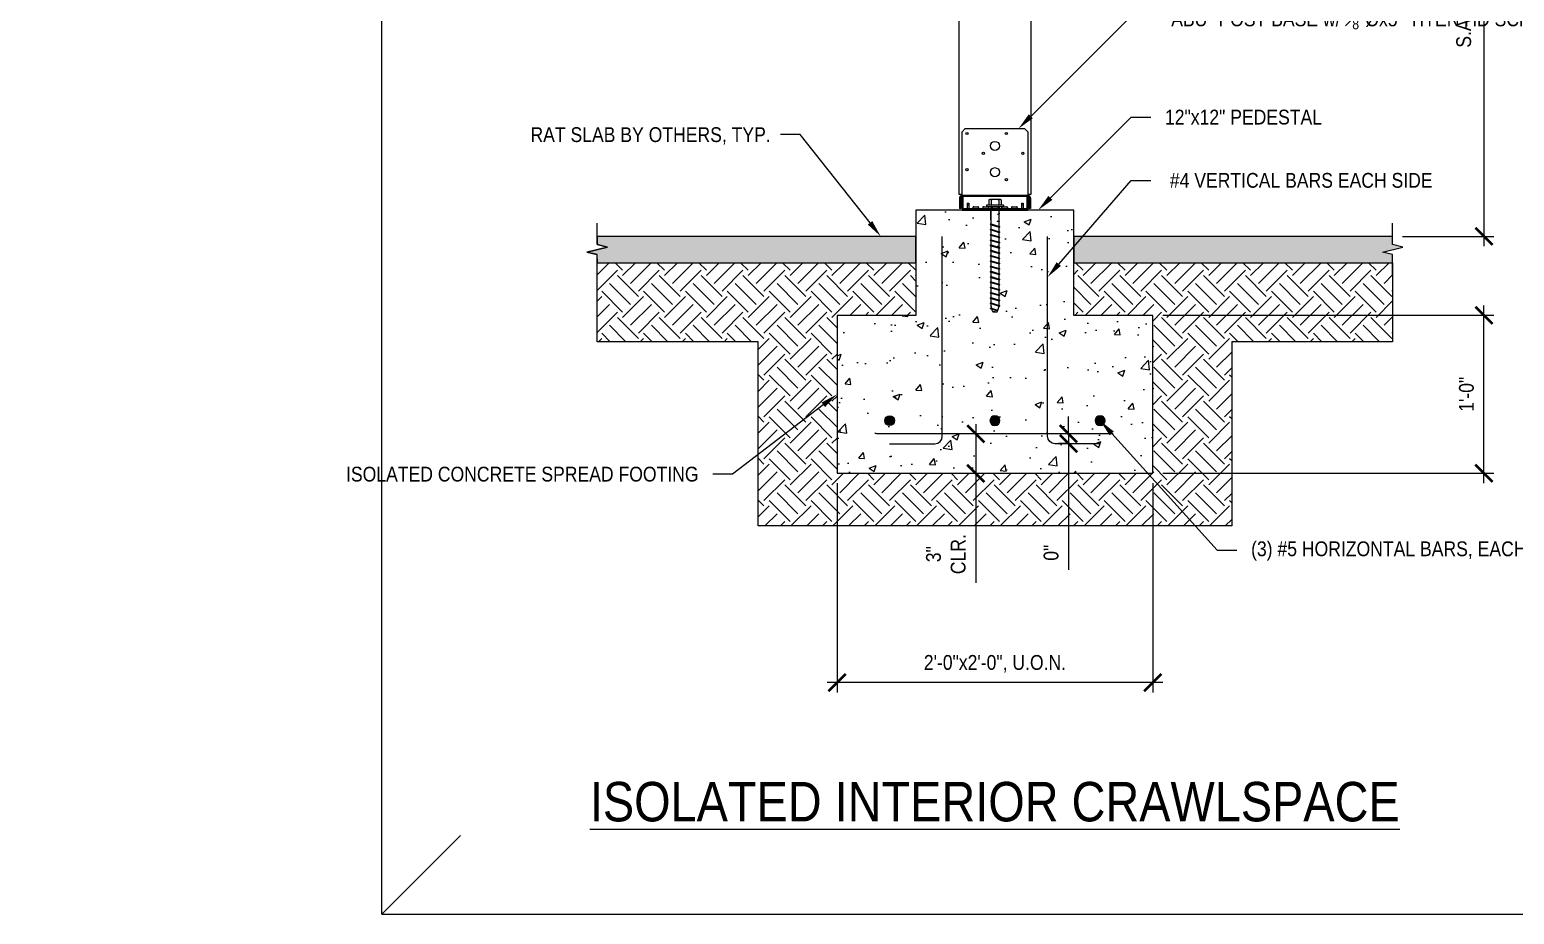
# Model space of a CAD drawing. Header units: inches. Extents: x -2661 to 42767, y -1222 to 9099.
# Drawn here: x -1362.4 to -1249.5, y 1859.5 to 1926.8 of the extents above; entities that cross this region are included whole.
import ezdxf
from ezdxf import colors
from ezdxf.entities.mleader import LeaderData, LeaderLine
from ezdxf.math import Vec2, Vec3

# ---------------------------------------------------------------- set-up
doc = ezdxf.new("R2010")
doc.units = ezdxf.units.IN
doc.header["$LTSCALE"] = 12
doc.header["$MEASUREMENT"] = 0
doc.header["$PDMODE"] = 3
doc.layers.get('0').update_dxf_attribs({"linetype": 'CONTINUOUS'})
doc.layers.get('DefPoints').update_dxf_attribs({"color": 251, "linetype": 'CONTINUOUS'})
for name, color, linetype in [('S-ANNO-DIMS', 2, 'CONTINUOUS'), ('S-ANNO-NOTE', 4, 'CONTINUOUS'), ('S-ARCH', 1, 'CONTINUOUS'), ('S-FNDN-WALL', 4, 'CONTINUOUS'), ('S-REBAR', 7, 'CONTINUOUS'), ('S-SIMPSON', 2, 'CONTINUOUS'), ('S-WOOD', 3, 'CONTINUOUS')]:
    doc.layers.add(name, color=color, linetype=linetype)
doc.layers.add('S-ANNO-GRID-NONPLOT', color=251, linetype='CONTINUOUS', plot=False)
doc.layers.add('S-ANNO-NONPLOT', color=253, linetype='CONTINUOUS', plot=False, transparency=0.5)
doc.layers.add('S-HATCH-SOIL', color=7, linetype='CONTINUOUS', true_color=0x8f8f8f, transparency=0.8)
doc.layers.add('S-POCHE-247', color=7, linetype='CONTINUOUS', true_color=0xf7f7f7, transparency=0.8)
doc.layers.add('S-HATCH2', color=2, linetype='CONTINUOUS', transparency=0.5)
doc.styles.add('Arial', font='arial.ttf', dxfattribs={"width": 0.85})
doc.dimstyles.new('DIM-12_Se', dxfattribs={"dimscale": 12, "dimtxt": 0.09375, "dimasz": 0.109375, "dimexe": 0.0625, "dimexo": 0.0625, "dimgap": 0.0625, "dimtad": 1, "dimdec": 4, "dimzin": 11, "dimdsep": 46, "dimlunit": 4, "dimtxsty": 'Arial', "dimblk": 'ARCHTICK', "dimcen": 0.125, "dimdle": 0.0625, "dimclrd": 256, "dimclre": 256, "dimclrt": 4, "dimadec": 0, "dimazin": 0, "dimtfac": 0.75, "dimtdec": 4, "dimtmove": 0, "dimatfit": 3, "dimfxl": 1, "dimfrac": 1, "dimtolj": 1, "dimtzin": 0, "dimarcsym": 0})

# ---------------------------------------------------------------- blocks, each defined once
blk = doc.blocks.new('Se_24x36_STARTERS_GRID')
for q in [(-372.84, 0), (-366.84, -86), (-279.63, -92)]:
    blk.add_line((-372.84, -92), q)
blk = doc.blocks.new('_DotBlank')
at = {"color": 0, "lineweight": -2}
blk.add_line((-0.5, 0), (-1, 0), dxfattribs=at)
blk.add_circle((0, 0), 0.5, dxfattribs=at)
blk = doc.blocks.new('_ARCHTICK')
at = {"color": 0, "linetype": 'ByBlock', "const_width": 0.15}
blk.add_lwpolyline([(-0.5, -0.5), (0.5, 0.5)], dxfattribs=at)
blk = doc.blocks.new('*D2079')
at = {"layer": 'DefPoints', "color": 0, "transparency": 16777216}
for p in [(-1301, 1893.06), (-1277, 1893.06), (-1301, 1877.15)]:
    blk.add_point(p, dxfattribs=at)
at = {"layer": 'S-ANNO-DIMS', "lineweight": -2, "transparency": 16777216}
for p, q in [((-1301, 1892.31), (-1301, 1876.4)), ((-1277, 1892.31), (-1277, 1876.4)), ((-1276.25, 1877.15), (-1301.75, 1877.15))]:
    blk.add_line(p, q, dxfattribs=at)
at = {"layer": 'S-ANNO-DIMS', "lineweight": -2, "transparency": 16777216, "xscale": 1.3125, "yscale": 1.3125, "zscale": 1.3125, "rotation": 180}
blk.add_blockref('_ARCHTICK', (-1301, 1877.15), dxfattribs=at)
at = {"layer": 'S-ANNO-DIMS', "lineweight": -2, "transparency": 16777216, "xscale": 1.3125, "yscale": 1.3125, "zscale": 1.3125}
blk.add_blockref('_ARCHTICK', (-1277, 1877.15), dxfattribs=at)
at = {"layer": 'S-ANNO-DIMS', "color": 4, "transparency": 16777216, "insert": (-1289, 1878.58), "char_height": 1.125, "attachment_point": 5, "style": 'Arial'}
blk.add_mtext('\\A1;2\'-0"x2\'-0", U.O.N.', dxfattribs=at)
blk = doc.blocks.new('*U521')
h = blk.add_hatch(color=256)
h.dxf.hatch_style = 1
h.paths.add_polyline_path([(0.375, 0, 1), (-0.375, 0, 1)])
at = {"color": 0}
blk.add_circle((0, 0), 0.375, dxfattribs=at)
blk = doc.blocks.new('TITEN HD 5-8x8')
for p, q in [((-0.64, 0.11), (0.64, 0.11)), ((-0.64, 0.11), (-0.64, 0)), ((-0.64, 0), (0.64, 0)), ((-0.47, 0.53), (-0.47, 0.14)), ((0.4, 0.57), (-0.4, 0.57)), ((-0.29, 0.53), (-0.29, 0.13)), ((0.29, 0.53), (0.29, 0.13)), ((0.47, 0.53), (0.47, 0.14)), ((0.64, 0.11), (0.64, 0)), ((-0.34, -1.13), (-0.15, -1.1)), ((-0.34, -1.13), (-0.31, -1.11)), ((-0.34, -1.13), (-0.31, -1.14)), ((-0.31, -0.07), (-0.31, -0.08)), ((-0.31, -1.11), (-0.31, -0.08)), ((-0.31, -1.14), (-0.15, -1.1)), ((-0.15, -1.1), (-0.31, -1.11)), ((0.31, -0.07), (0.31, -1.31)), ((0.31, -0.99), (0.31, -0.24)), ((-0.31, -1.5), (-0.31, -1.14)), ((-0.31, -1.9), (-0.31, -1.55)), ((-0.31, -2.3), (-0.31, -1.95)), ((-0.3, -1.53), (-0.3, -1.53)), ((0.31, -1.37), (0.31, -1.71)), ((0.31, -1.77), (0.31, -2.11)), ((0.31, -2.17), (0.31, -2.51)), ((-0.31, -2.7), (-0.31, -2.35)), ((-0.31, -3.1), (-0.31, -2.75)), ((-0.31, -3.5), (-0.31, -3.15)), ((0.31, -2.57), (0.31, -2.91)), ((0.31, -2.97), (0.31, -3.31)), ((0.31, -3.37), (0.31, -3.71)), ((-0.31, -3.9), (-0.31, -3.55)), ((-0.31, -4.3), (-0.31, -3.95)), ((-0.31, -4.7), (-0.31, -4.35)), ((0.31, -3.77), (0.31, -4.11)), ((0.31, -4.17), (0.31, -4.51)), ((-0.31, -5.1), (-0.31, -4.75)), ((-0.31, -5.5), (-0.31, -5.15)), ((-0.31, -5.9), (-0.31, -5.55)), ((0.31, -4.57), (0.31, -4.91)), ((0.31, -4.97), (0.31, -5.31)), ((0.31, -5.37), (0.31, -5.71)), ((-0.31, -6.3), (-0.31, -5.95)), ((-0.31, -6.7), (-0.31, -6.35)), ((-0.31, -7.1), (-0.31, -6.75)), ((0.31, -5.77), (0.31, -6.11)), ((0.31, -6.17), (0.31, -6.51)), ((0.31, -6.57), (0.31, -6.91)), ((-0.31, -7.5), (-0.31, -7.15)), ((-0.26, -7.72), (-0.31, -7.55)), ((-0.17, -8), (-0.26, -7.72)), ((0.3, -7.71), (-0.21, -7.87)), ((0.37, -7.74), (-0.21, -7.89)), ((0.3, -7.77), (-0.2, -7.92)), ((0.18, -8), (0.24, -7.79)), ((0.25, -7.73), (0.3, -7.55)), ((0.3, -7.55), (0.3, -7.37)), ((0.3, -7.71), (0.37, -7.74)), ((0.3, -7.77), (0.37, -7.74)), ((0.31, -6.97), (0.31, -7.31)), ((0, -8), (-0.17, -8)), ((0, -8), (0.18, -8)), ((0.18, -8), (0, -8))]:
    blk.add_line(p, q)
for points in [[(0.37, -1.34), (-0.36, -1.53)], [(-0.3, -1.5), (-0.36, -1.53)], [(-0.36, -1.53), (-0.3, -1.55)], [(0.37, -1.74), (-0.36, -1.93)], [(-0.3, -1.9), (-0.36, -1.93)], [(-0.36, -1.93), (-0.3, -1.95)], [(0.37, -2.14), (-0.36, -2.33)], [(0.3, -1.31), (-0.3, -1.5)], [(0.3, -1.37), (-0.3, -1.55)], [(0.3, -1.71), (-0.3, -1.9)], [(0.3, -1.77), (-0.3, -1.95)], [(0.3, -2.11), (-0.3, -2.3)], [(0.3, -2.17), (-0.3, -2.35)], [(0.3, -1.31), (0.37, -1.34)], [(0.3, -1.37), (0.37, -1.34)], [(0.3, -1.71), (0.37, -1.74)], [(0.3, -1.77), (0.37, -1.74)], [(0.3, -2.11), (0.37, -2.14)], [(0.3, -2.17), (0.37, -2.14)], [(-0.3, -2.3), (-0.36, -2.33)], [(-0.36, -2.33), (-0.3, -2.35)], [(0.37, -2.54), (-0.36, -2.73)], [(-0.3, -2.7), (-0.36, -2.73)], [(-0.36, -2.73), (-0.3, -2.75)], [(0.37, -2.94), (-0.36, -3.13)], [(-0.3, -3.1), (-0.36, -3.13)], [(-0.36, -3.13), (-0.3, -3.15)], [(0.37, -3.34), (-0.36, -3.53)], [(0.3, -2.51), (-0.3, -2.7)], [(0.3, -2.57), (-0.3, -2.75)], [(0.3, -2.91), (-0.3, -3.1)], [(0.3, -2.97), (-0.3, -3.15)], [(0.3, -3.31), (-0.3, -3.5)], [(0.3, -3.37), (-0.3, -3.55)], [(0.3, -2.51), (0.37, -2.54)], [(0.3, -2.57), (0.37, -2.54)], [(0.3, -2.91), (0.37, -2.94)], [(0.3, -2.97), (0.37, -2.94)], [(0.3, -3.31), (0.37, -3.34)], [(0.3, -3.37), (0.37, -3.34)], [(-0.3, -3.5), (-0.36, -3.53)], [(-0.36, -3.53), (-0.3, -3.55)], [(0.37, -3.74), (-0.36, -3.93)], [(-0.3, -3.9), (-0.36, -3.93)], [(-0.36, -3.93), (-0.3, -3.95)], [(0.37, -4.14), (-0.36, -4.33)], [(-0.3, -4.3), (-0.36, -4.33)], [(-0.36, -4.33), (-0.3, -4.35)], [(0.3, -3.71), (-0.3, -3.9)], [(0.3, -3.77), (-0.3, -3.95)], [(0.3, -4.11), (-0.3, -4.3)], [(0.3, -4.17), (-0.3, -4.35)], [(0.3, -4.51), (-0.3, -4.7)], [(0.3, -3.71), (0.37, -3.74)], [(0.3, -3.77), (0.37, -3.74)], [(0.3, -4.11), (0.37, -4.14)], [(0.3, -4.17), (0.37, -4.14)], [(0.3, -4.51), (0.37, -4.54)], [(0.37, -4.54), (-0.36, -4.73)], [(-0.3, -4.7), (-0.36, -4.73)], [(-0.36, -4.73), (-0.3, -4.75)], [(0.37, -4.94), (-0.36, -5.13)], [(-0.3, -5.1), (-0.36, -5.13)], [(-0.36, -5.13), (-0.3, -5.15)], [(0.37, -5.34), (-0.36, -5.53)], [(-0.3, -5.5), (-0.36, -5.53)], [(-0.36, -5.53), (-0.3, -5.55)], [(0.3, -4.57), (-0.3, -4.75)], [(0.3, -4.91), (-0.3, -5.1)], [(0.3, -4.97), (-0.3, -5.15)], [(0.3, -5.31), (-0.3, -5.5)], [(0.3, -5.37), (-0.3, -5.55)], [(0.3, -4.57), (0.37, -4.54)], [(0.3, -4.91), (0.37, -4.94)], [(0.3, -4.97), (0.37, -4.94)], [(0.3, -5.31), (0.37, -5.34)], [(0.3, -5.37), (0.37, -5.34)], [(0.37, -5.74), (-0.36, -5.93)], [(-0.3, -5.9), (-0.36, -5.93)], [(-0.36, -5.93), (-0.3, -5.95)], [(0.37, -6.14), (-0.36, -6.33)], [(-0.3, -6.3), (-0.36, -6.33)], [(-0.36, -6.33), (-0.3, -6.35)], [(0.37, -6.54), (-0.36, -6.73)], [(-0.3, -6.7), (-0.36, -6.73)], [(-0.36, -6.73), (-0.3, -6.75)], [(0.3, -5.71), (-0.3, -5.9)], [(0.3, -5.77), (-0.3, -5.95)], [(0.3, -6.11), (-0.3, -6.3)], [(0.3, -6.17), (-0.3, -6.35)], [(0.3, -6.51), (-0.3, -6.7)], [(0.3, -6.57), (-0.3, -6.75)], [(0.3, -5.71), (0.37, -5.74)], [(0.3, -5.77), (0.37, -5.74)], [(0.3, -6.11), (0.37, -6.14)], [(0.3, -6.17), (0.37, -6.14)], [(0.3, -6.51), (0.37, -6.54)], [(0.3, -6.57), (0.37, -6.54)], [(0.37, -6.94), (-0.36, -7.13)], [(-0.3, -7.1), (-0.36, -7.13)], [(-0.36, -7.13), (-0.3, -7.15)], [(0.37, -7.34), (-0.36, -7.53)], [(-0.3, -7.5), (-0.36, -7.53)], [(-0.36, -7.53), (-0.3, -7.55)], [(0.3, -6.91), (-0.3, -7.1)], [(0.3, -6.97), (-0.3, -7.15)], [(0.3, -7.31), (-0.3, -7.5)], [(0.3, -7.37), (-0.3, -7.55)], [(0.3, -6.91), (0.37, -6.94)], [(0.3, -6.97), (0.37, -6.94)], [(0.3, -7.31), (0.37, -7.34)], [(0.3, -7.37), (0.37, -7.34)]]:
    blk.add_lwpolyline(points)
for centre, radius, start, end in [((-0.41, -0.95), 1.09, 83.5335, 102.1971), ((-0.38, 0.44), 0.129, 45.4532, 134.5771), ((-0.48, 0.14), 0.0143, 330.537, 0), ((0, -0.45), 1.02, 73.6683, 106.3317), ((0, -1.99), 2.13, 82.2615, 97.7468), ((0.38, 0.44), 0.129, 45.4532, 134.5771), ((0.41, -0.95), 1.09, 77.8029, 96.4665), ((0.38, -0.07), 0.0743, 90.0085, 180), ((0.48, 0.14), 0.0143, 180, 216.6489), ((-0.38, -0.07), 0.0743, 0, 90.0085)]:
    blk.add_arc(centre, radius, start, end)
blk = doc.blocks.new('*U1666')
at = {"layer": 'S-SIMPSON'}
blk.add_blockref('TITEN HD 5-8x8', (0, 0), dxfattribs=at)
blk = doc.blocks.new('*U1664')
at = {"color": 0, "linetype": 'ByBlock'}
blk.add_lwpolyline([(2, 0), (0.38, 0), (0.19, -0.78), (-0.19, 0.78), (-0.38, 0), (-2, 0)], dxfattribs=at)
blk = doc.blocks.new('*U1665')
at = {"color": 0, "linetype": 'ByBlock'}
blk.add_lwpolyline([(2, 0), (0.38, 0), (0.19, -0.78), (-0.19, 0.78), (-0.38, 0), (-2, 0)], dxfattribs=at)
blk = doc.blocks.new('*D2084')
at = {"layer": 'DefPoints', "color": 0, "transparency": 16777216}
for p in [(-1290.46, 1896.05), (-1290.46, 1893.05), (-1290.46, 1893.05)]:
    blk.add_point(p, dxfattribs=at)
at = {"layer": 'S-ANNO-DIMS', "lineweight": -2, "transparency": 16777216}
for p, q in [((-1290.46, 1896.8), (-1290.46, 1893.05)), ((-1290.46, 1893.05), (-1290.46, 1884.73))]:
    blk.add_line(p, q, dxfattribs=at)
at = {"layer": 'S-ANNO-DIMS', "lineweight": -2, "transparency": 16777216, "xscale": 1.3125, "yscale": 1.3125, "zscale": 1.3125}
for p, rotation in [((-1290.46, 1896.05), 90), ((-1290.46, 1893.05), 270)]:
    blk.add_blockref('_ARCHTICK', p, dxfattribs=dict(at, rotation=rotation))
at = {"layer": 'S-ANNO-DIMS', "color": 4, "transparency": 16777216, "insert": (-1292.73, 1886.91), "char_height": 1.125, "attachment_point": 5, "rotation": 90, "style": 'Arial'}
blk.add_mtext('\\A1;3"\\PCLR.', dxfattribs=at)
blk = doc.blocks.new('*D2082')
at = {"layer": 'DefPoints', "color": 0, "transparency": 16777216}
for p in [(-1258.77, 1950.18), (-1258.77, 1911.06), (-1251.83, 1911.06)]:
    blk.add_point(p, dxfattribs=at)
at = {"layer": 'S-ANNO-DIMS', "lineweight": -2, "transparency": 16777216}
for p, q in [((-1258.02, 1950.18), (-1251.08, 1950.18)), ((-1251.83, 1950.93), (-1251.83, 1910.31)), ((-1258.02, 1911.06), (-1251.08, 1911.06))]:
    blk.add_line(p, q, dxfattribs=at)
at = {"layer": 'S-ANNO-DIMS', "lineweight": -2, "transparency": 16777216, "xscale": 1.3125, "yscale": 1.3125, "zscale": 1.3125}
for p, rotation in [((-1251.83, 1950.18), 90), ((-1251.83, 1911.06), 270)]:
    blk.add_blockref('_ARCHTICK', p, dxfattribs=dict(at, rotation=rotation))
at = {"layer": 'S-ANNO-DIMS', "color": 4, "transparency": 16777216, "insert": (-1253.27, 1930.62), "char_height": 1.125, "attachment_point": 5, "rotation": 90, "style": 'Arial'}
blk.add_mtext('\\A1;S.A.D., 1\'-6" MIN.', dxfattribs=at)
blk = doc.blocks.new('*D2085')
at = {"layer": 'DefPoints', "color": 0, "transparency": 16777216}
for p in [(-1277, 1905.06), (-1251.83, 1905.06), (-1277, 1893.06)]:
    blk.add_point(p, dxfattribs=at)
at = {"layer": 'S-ANNO-DIMS', "lineweight": -2, "transparency": 16777216}
for p, q in [((-1276.25, 1905.06), (-1251.08, 1905.06)), ((-1251.83, 1892.31), (-1251.83, 1905.81)), ((-1276.25, 1893.06), (-1251.08, 1893.06))]:
    blk.add_line(p, q, dxfattribs=at)
at = {"layer": 'S-ANNO-DIMS', "lineweight": -2, "transparency": 16777216, "xscale": 1.3125, "yscale": 1.3125, "zscale": 1.3125}
for p, rotation in [((-1251.83, 1905.06), 90), ((-1251.83, 1893.06), 270)]:
    blk.add_blockref('_ARCHTICK', p, dxfattribs=dict(at, rotation=rotation))
at = {"layer": 'S-ANNO-DIMS', "color": 4, "transparency": 16777216, "insert": (-1253.16, 1899.06), "char_height": 1.125, "attachment_point": 5, "rotation": 90, "style": 'Arial'}
blk.add_mtext('\\A1;1\'-0"', dxfattribs=at)
blk = doc.blocks.new('*D2086')
at = {"layer": 'DefPoints', "color": 0, "transparency": 16777216}
for p in [(-1283.41, 1896.06), (-1282.72, 1896.06), (-1282.72, 1895.31)]:
    blk.add_point(p, dxfattribs=at)
at = {"layer": 'S-ANNO-DIMS', "lineweight": -2, "transparency": 16777216}
for p, q in [((-1283.41, 1896.06), (-1283.41, 1897.37)), ((-1283.47, 1896.06), (-1284.16, 1896.06)), ((-1283.41, 1896.06), (-1283.41, 1895.31)), ((-1283.47, 1895.31), (-1284.16, 1895.31)), ((-1283.41, 1895.31), (-1283.41, 1885.72))]:
    blk.add_line(p, q, dxfattribs=at)
at = {"layer": 'S-ANNO-DIMS', "lineweight": -2, "transparency": 16777216, "xscale": 1.3125, "yscale": 1.3125, "zscale": 1.3125}
for p, rotation in [((-1283.41, 1896.06), 270), ((-1283.41, 1895.31), 90)]:
    blk.add_blockref('_ARCHTICK', p, dxfattribs=dict(at, rotation=rotation))
at = {"layer": 'S-ANNO-DIMS', "color": 4, "transparency": 16777216, "insert": (-1284.73, 1887.02), "char_height": 1.125, "attachment_point": 5, "rotation": 90, "style": 'Arial'}
blk.add_mtext('\\A1;0"', dxfattribs=at)

msp = doc.modelspace()

# ---------------------------------------------------------------- hatches: boundary and pattern name
at = {"layer": 'S-HATCH-SOIL'}
h = msp.add_hatch(dxfattribs=at)
h.set_pattern_fill('EARTH', color=256, scale=9, angle=45, style=0)
h.set_pattern_definition([(45, (-28913.4247, -711.8844), (0, 3.18198052), [2.25, -2.25]), (45, (-28914.0214, -711.2878), (0, 3.18198052), [2.25, -2.25]), (45, (-28914.618, -710.6912), (0, 3.18198052), [2.25, -2.25]), (135, (-28914.618, -710.2934), (-3.18198052, 4e-16), [2.25, -2.25]), (135, (-28914.0214, -709.6968), (-3.18198052, 4e-16), [2.25, -2.25]), (135, (-28913.4247, -709.1002), (-3.18198052, 4e-16), [2.25, -2.25])])
h.paths.add_polyline_path([(-1319.23632, 1903.05719), (-1319.23632, 1909.05719), (-1295.00461, 1909.05719), (-1295.00461, 1905.05719), (-1301.00461, 1905.05719), (-1301.00461, 1893.05719), (-1277.00461, 1893.05719), (-1277.00461, 1905.05719), (-1283.00461, 1905.05719), (-1283.00461, 1909.05719), (-1258.77291, 1909.05719), (-1258.77291, 1903.05719), (-1271.00461, 1903.05719), (-1271.00461, 1889.05719), (-1307.00461, 1889.05719), (-1307.00461, 1903.05719)])
h.paths.add_polyline_path([(-1290.62742, 1885.13259), (-1290.62742, 1888.73865), (-1294.83261, 1888.73865), (-1294.83261, 1885.13259)], flags=9)
at = {"layer": 'S-HATCH2'}
h = msp.add_hatch(dxfattribs=at)
h.set_pattern_fill('AR-CONC', color=256, scale=0.75, style=0)
h.set_pattern_definition([(50, (-10858.1216, -744.062), (5.3794514, -0.470641), [0.5625, -6.1875]), (355, (-10858.1216, -744.062), (-1.040635, 5.641441), [0.45, -4.95]), (100.451444, (-10857.6733, -744.1013), (4.3388164, 5.1708), [0.4780514, -5.2585658]), (46.1842, (-10858.1216, -742.562), (8.00431, -1.2413946), [0.84375, -9.28125]), (96.635635, (-10857.4545, -742.6655), (7.0099646, 7.3058895), [0.7170776, -7.887853]), (351.18416, (-10858.1216, -742.562), (7.0099646, 7.3058895), [0.675, -7.425]), (21, (-10857.3716, -742.937), (4.4768029, -3.0196417), [0.5625, -6.1875]), (326, (-10857.3716, -742.937), (1.824865, 5.4386253), [0.45, -4.95]), (71.451445, (-10856.9985, -743.1887), (6.3016678, 2.4189836), [0.4780514, -5.2585658]), (37.5, (-10858.1216, -744.062), (0.0911989, 2.4967039), [0, -4.89, 0, -5.025, 0, -4.96875]), (7.5, (-10858.1216, -744.062), (1.9730215, 2.95808784), [0, -2.865, 0, -4.7775, 0, -1.89375]), (327.5, (-10859.794, -744.062), (4.00366827, -0.16916154), [0, -1.875, 0, -5.85, 0, -7.7625]), (317.5, (-10860.544, -744.062), (4.3738963, 0.7507874), [0, -2.4375, 0, -3.885, 0, -5.5125])])
h.paths.add_polyline_path([(-1277.00461, 1903.05719), (-1277.00461, 1905.05719), (-1283.00461, 1905.05719), (-1283.00461, 1913.05719), (-1295.00461, 1913.05719), (-1295.00461, 1905.05719), (-1301.00461, 1905.05719), (-1301.00461, 1903.05719), (-1301.00461, 1893.05719), (-1277.00461, 1893.05719)])
at = {"layer": 'S-POCHE-247'}
h = msp.add_hatch(color=256, dxfattribs=at)
h.dxf.hatch_style = 1
h.paths.add_polyline_path([(-1295.00461, 1909.05719), (-1295.00461, 1911.05719), (-1319.23632, 1911.05719), (-1319.23632, 1910.43576), (-1318.45797, 1910.24647), (-1320.01467, 1909.8679), (-1319.23632, 1909.67861), (-1319.23632, 1909.05719)])
h = msp.add_hatch(color=256, dxfattribs=at)
h.dxf.hatch_style = 1
h.paths.add_polyline_path([(-1282.3288, 1911.05719), (-1283.00461, 1910.27528), (-1283.00461, 1909.05719), (-1258.77291, 1909.05719), (-1258.77291, 1909.67861), (-1259.55126, 1909.8679), (-1257.99456, 1910.24647), (-1258.77291, 1910.43576), (-1258.77291, 1911.05719)])
h.paths.add_polyline_path([(-1283.00461, 1911.05719), (-1283.00461, 1910.27528), (-1282.3288, 1911.05719)], flags=17)

# ---------------------------------------------------------------- linework, layer by layer
at = {"layer": 'S-ANNO-NONPLOT', "transparency": 33554495}
msp.add_lwpolyline([(-1319.23632, 1903.05719), (-1319.23632, 1909.05719), (-1295.00461, 1909.05719), (-1295.00461, 1905.05719), (-1301.00461, 1905.05719), (-1301.00461, 1905.05719), (-1301.00461, 1893.05719), (-1277.00461, 1893.05719), (-1277.00461, 1905.05719), (-1277.00461, 1905.05719), (-1283.00461, 1905.05719), (-1283.00461, 1909.05719), (-1258.77291, 1909.05719), (-1258.77291, 1903.05719), (-1271.00461, 1903.05719), (-1271.00461, 1889.05719), (-1307.00461, 1889.05719), (-1307.00461, 1903.05719)], close=True, dxfattribs=at)
at = {"layer": 'S-ARCH'}
for points in [[(-1295.00461, 1909.05719), (-1295.00461, 1911.05719), (-1319.23632, 1911.05719), (-1319.23632, 1910.43576), (-1318.45797, 1910.24647), (-1320.01467, 1909.8679), (-1319.2519, 1909.6824), (-1319.23632, 1909.05719)], [(-1258.77291, 1909.05719), (-1258.77291, 1909.67861), (-1259.55126, 1909.8679), (-1257.99456, 1910.24647), (-1258.77291, 1910.43576), (-1258.77291, 1911.05719), (-1283.00461, 1911.05719), (-1283.00461, 1909.05719)]]:
    msp.add_lwpolyline(points, close=True, dxfattribs=at)
at = {"layer": 'S-FNDN-WALL'}
msp.add_lwpolyline([(-1277.00461, 1903.05719), (-1277.00461, 1903.05719), (-1277.00461, 1905.05719), (-1283.00461, 1905.05719), (-1283.00461, 1913.05719), (-1295.00461, 1913.05719), (-1295.00461, 1905.05719), (-1301.00461, 1905.05719), (-1301.00461, 1903.05719), (-1301.00461, 1903.05719), (-1301.00461, 1893.05719), (-1277.00461, 1893.05719)], close=True, dxfattribs=at)
at = {"layer": 'S-REBAR', "color": 7, "linetype": 'Continuous'}
msp.add_line((-1280.00461, 1896.05719), (-1298.00461, 1896.05719), dxfattribs=at)
at = {"layer": 'S-REBAR'}
for points in [[(-1297.00461, 1895.30719), (-1293.56516, 1895.30719, 0.414213562), (-1293.00461, 1895.86773), (-1293.00461, 1911.05719)], [(-1281.00461, 1895.30719), (-1284.44407, 1895.30719, -0.414213562), (-1285.00461, 1895.86773), (-1285.00461, 1911.05719)]]:
    msp.add_lwpolyline(points, format="xyb", dxfattribs=at)
at = {"layer": 'S-SIMPSON'}
for p, q in [((-1291.25461, 1919.24869), (-1291.50461, 1918.99869)), ((-1291.50461, 1913.27969), (-1291.50461, 1918.99869)), ((-1291.25461, 1919.24869), (-1286.75461, 1919.24869)), ((-1286.50461, 1918.99869), (-1286.75461, 1919.24869)), ((-1286.50461, 1918.99869), (-1286.50461, 1913.27969)), ((-1291.69093, 1913.98539), (-1291.69093, 1913.18789)), ((-1291.59193, 1914.00289), (-1291.59193, 1913.18789)), ((-1291.52665, 1914.04143), (-1291.42693, 1914.04143)), ((-1291.52459, 1913.18789), (-1291.52459, 1914.04143)), ((-1286.47293, 1914.15539), (-1291.52093, 1914.15539)), ((-1286.49193, 1914.09289), (-1291.50193, 1914.09289)), ((-1291.42693, 1913.18789), (-1291.42693, 1914.09289)), ((-1286.55477, 1913.18789), (-1286.55477, 1914.09289)), ((-1286.55477, 1914.04143), (-1286.46881, 1914.04143)), ((-1286.46881, 1913.18789), (-1286.46881, 1914.04143)), ((-1286.40193, 1914.00289), (-1286.40193, 1913.18789)), ((-1286.30293, 1913.98539), (-1286.30293, 1913.18789)), ((-1291.59193, 1913.18789), (-1291.69093, 1913.18789)), ((-1291.52459, 1913.18789), (-1291.50194, 1913.18789)), ((-1291.50461, 1913.18619), (-1291.50461, 1913.05719)), ((-1291.50461, 1913.18619), (-1286.50461, 1913.18619)), ((-1291.50461, 1913.05719), (-1286.50461, 1913.05719)), ((-1291.41111, 1913.18619), (-1291.41111, 1913.05719)), ((-1291.12007, 1913.58319), (-1291.12007, 1913.18619)), ((-1291.12007, 1913.58319), (-1290.99107, 1913.58319)), ((-1291.12007, 1913.45099), (-1290.99107, 1913.45099)), ((-1290.99107, 1913.58319), (-1290.99107, 1913.18619)), ((-1290.67862, 1913.25269), (-1290.67862, 1913.18619)), ((-1290.61612, 1913.31519), (-1290.30362, 1913.31519)), ((-1290.24112, 1913.25269), (-1290.24112, 1913.18619)), ((-1289.92862, 1913.25269), (-1289.92862, 1913.18619)), ((-1289.86612, 1913.31519), (-1289.55362, 1913.31519)), ((-1289.49112, 1913.25269), (-1289.49112, 1913.18619)), ((-1289.20982, 1913.25269), (-1289.20982, 1913.18619)), ((-1289.14732, 1913.31519), (-1288.83482, 1913.31519)), ((-1288.77232, 1913.25269), (-1288.77232, 1913.18619)), ((-1288.49102, 1913.25269), (-1288.49102, 1913.18619)), ((-1288.42852, 1913.31519), (-1288.11602, 1913.31519)), ((-1288.05352, 1913.25269), (-1288.05352, 1913.18619)), ((-1287.74102, 1913.25269), (-1287.74102, 1913.18619)), ((-1287.67852, 1913.31519), (-1287.36602, 1913.31519)), ((-1287.30352, 1913.25269), (-1287.30352, 1913.18619)), ((-1286.99107, 1913.58319), (-1286.99107, 1913.18619)), ((-1286.99107, 1913.58319), (-1286.86207, 1913.58319)), ((-1286.99107, 1913.45099), (-1286.86207, 1913.45099)), ((-1286.86207, 1913.58319), (-1286.86207, 1913.18619)), ((-1286.59811, 1913.18619), (-1286.59811, 1913.05719)), ((-1286.46881, 1913.18789), (-1286.5981, 1913.18789)), ((-1286.50461, 1913.18619), (-1286.50461, 1913.05719)), ((-1286.30293, 1913.18789), (-1286.40193, 1913.18789))]:
    msp.add_line(p, q, dxfattribs=at)
for centre, radius in [((-1291.12836, 1918.87369), 0.0855), ((-1288.13217, 1918.87369), 0.0855), ((-1289.87969, 1917.37369), 0.0855), ((-1289.00461, 1917.93619), 0.3435), ((-1286.88059, 1917.37369), 0.0855), ((-1291.12829, 1916.12369), 0.0855), ((-1289.00461, 1915.93619), 0.3435), ((-1288.12903, 1915.37369), 0.0855)]:
    msp.add_circle(centre, radius, dxfattribs=at)
for centre, radius, start, end in [((-1291.52093, 1913.98539), 0.17, 90, 180), ((-1291.50193, 1914.00289), 0.09, 90, 180), ((-1291.47273, 1914.09993), 0.05839, 353.0744845, 71.7794066), ((-1286.49232, 1914.09822), 0.06267, 107.6954635, 184.8765816), ((-1286.49193, 1914.00289), 0.09, 0, 90), ((-1286.47293, 1913.98539), 0.17, 0, 90), ((-1291.50461, 1913.18619), 0.0935, 0, 90), ((-1290.61612, 1913.25269), 0.0625, 90, 180), ((-1290.30362, 1913.25269), 0.0625, 0, 90), ((-1289.86612, 1913.25269), 0.0625, 90, 180), ((-1289.55362, 1913.25269), 0.0625, 0, 90), ((-1289.14732, 1913.25269), 0.0625, 90, 180), ((-1288.83482, 1913.25269), 0.0625, 0, 90), ((-1288.42852, 1913.25269), 0.0625, 90, 180), ((-1288.11602, 1913.25269), 0.0625, 0, 90), ((-1287.67852, 1913.25269), 0.0625, 90, 180), ((-1287.36602, 1913.25269), 0.0625, 0, 90), ((-1286.50461, 1913.18619), 0.0935, 90, 180)]:
    msp.add_arc(centre, radius, start, end, dxfattribs=at)
at = {"layer": 'S-WOOD'}
for points in [[(-1291.75655, 1938.59393), (-1291.75655, 1914.25567), (-1291.49839, 1914.25567)], [(-1286.49839, 1914.25567), (-1286.25655, 1914.25567), (-1286.25655, 1938.59393)]]:
    msp.add_lwpolyline(points, dxfattribs=at)

# ---------------------------------------------------------------- block references
at = {"layer": 'S-ANNO-GRID-NONPLOT'}
msp.add_blockref('Se_24x36_STARTERS_GRID', (-962.77277, 1951.54657), dxfattribs=at)
at = {"layer": 'S-ARCH', "rotation": 270}
for name, p in [('*U1665', (-1319.23632, 1910.05719)), ('*U1664', (-1258.77291, 1910.05719))]:
    msp.add_blockref(name, p, dxfattribs=at)
at = {"layer": 'S-REBAR', "linetype": 'ByBlock', "rotation": 180}
msp.add_blockref('*U521', (-1297.00461, 1897.05719), dxfattribs=at)
at = {"layer": 'S-REBAR', "linetype": 'ByBlock', "xscale": -1, "rotation": 180}
for p in [(-1289.00461, 1897.05719), (-1281.00461, 1897.05719)]:
    msp.add_blockref('*U521', p, dxfattribs=at)
at = {"layer": 'S-SIMPSON', "xscale": -1}
msp.add_blockref('*U1666', (-1288.99107, 1913.31519), dxfattribs=at)

# ---------------------------------------------------------------- texts
at = {"layer": 'S-ANNO-NOTE', "color": 191, "insert": (-1289.01416, 1868.0842), "char_height": 3, "width": 80.1960743, "attachment_point": 5, "style": 'Arial'}
msp.add_mtext('{\\LISOLATED INTERIOR CRAWLSPACE}', dxfattribs=at)

# ---------------------------------------------------------------- dimensions: what is measured, and where the dimension line sits
at = {"layer": 'S-ANNO-DIMS'}
for base, p1, p2, text, picture, middle in [((-1251.83395, 1911.05719), (-1258.77291, 1950.18219), (-1258.77291, 1911.05719), 'S.A.D., 1\'-6" MIN.', '*D2082', (-1251.83395, 1930.61969)), ((-1283.40654, 1896.05719), (-1282.72434, 1895.30719), (-1282.72434, 1896.05719), '0"', '*D2086', (-1283.40654, 1887.01664)), ((-1290.46294, 1893.05047), (-1290.46294, 1896.05047), (-1290.46294, 1893.05047), '<>\\PCLR.', '*D2084', (-1290.46294, 1886.91084))]:
    dim = msp.add_linear_dim(base=base, p1=p1, p2=p2, angle=90, text=text, dimstyle='DIM-12_Se', dxfattribs=at)
    dim.commit()
    dim.dimension.update_dxf_attribs({"geometry": picture, "text_midpoint": middle, "dimtype": 160})
dim = msp.add_linear_dim(base=(-1251.83395, 1905.05719), p1=(-1277.00461, 1893.05719), p2=(-1277.00461, 1905.05719), angle=90, dimstyle='DIM-12_Se', dxfattribs=at)
dim.commit()
dim.dimension.update_dxf_attribs({"geometry": '*D2085', "text_midpoint": (-1253.15834, 1899.05719)})
dim = msp.add_linear_dim(base=(-1301.00461, 1877.14912), p1=(-1277.00461, 1893.05719), p2=(-1301.00461, 1893.05719), text='<>x2\'-0", U.O.N.', dimstyle='DIM-12_Se', dxfattribs=at)
dim.commit()
dim.dimension.update_dxf_attribs({"geometry": '*D2079', "text_midpoint": (-1289.00461, 1877.14912), "dimtype": 160})

# ---------------------------------------------------------------- leaders
at = {"layer": 'S-ANNO-NOTE'}
ml = msp.add_multileader_mtext('Standard', dxfattribs=at)
ml.set_content('\\A1;"ABU" POST BASE w/ {\\H0.7x;\\S5#8;}"%%Cx5" TITEN HD SCREW ANCHOR', color=4, style='Arial')
ml.set_leader_properties(color=2)
ml.build(insert=Vec2(0, 0))
ml.multileader.update_dxf_attribs({"dogleg_length": 0.36, "arrow_head_size": 1.3125, "scale": 12})
ctx = ml.context
ctx.base_point, ctx.scale, ctx.char_height, ctx.arrow_head_size, ctx.landing_gap_size, ctx.plane_origin = Vec3(-1277.15691, 1927.79912), 12, 1.125, 1.3125, 1.08, Vec3(-1263.45524, 2205.85347)
notes = []
notes.append((ctx, [(1, (1, 1, 0), (-1278.65691, 1927.79912), (1, 0), 1.5, [(0, [(-1287.20735, 1919.24869)], 0, [])])]))
ctx.mtext.insert, ctx.mtext.width, ctx.mtext.flow_direction = Vec3(-1276.07691, 1928.37121), 15.4800543, 5
ml = msp.add_multileader_mtext('Standard', dxfattribs=at)
ml.set_content('12"x12" PEDESTAL', color=4, style='Arial')
ml.set_leader_properties(color=2)
ml.build(insert=Vec2(0, 0))
ml.multileader.update_dxf_attribs({"dogleg_length": 0.36, "arrow_head_size": 1.3125, "scale": 12})
ctx = ml.context
ctx.base_point, ctx.scale, ctx.char_height, ctx.arrow_head_size, ctx.landing_gap_size, ctx.plane_origin, ctx.plane_y_axis = Vec3(-1277.15691, 1920.11185), 12, 1.125, 1.3125, 1.08, Vec3(-1283.12212, 2212.84151), Vec3(0, 1, 0)
notes.append((ctx, [(0, (1, 1, 0), (-1278.65691, 1920.11185), (1, 0), 1.5, [(0, [(-1285.71157, 1913.05719)], 0, [])])]))
ctx.mtext.insert, ctx.mtext.width, ctx.mtext.flow_direction = Vec3(-1276.07691, 1920.68394), 18.6740144, 5
ml = msp.add_multileader_mtext('Standard', dxfattribs=at)
ml.set_content('\\A1;RAT SLAB BY OTHERS, TYP.', color=256, style='Arial')
ml.set_leader_properties(color=2)
ml.build(insert=Vec2(0, 0))
ml.multileader.update_dxf_attribs({"dogleg_length": 0.36, "arrow_head_size": 1.3125, "scale": 12})
ctx = ml.context
ctx.base_point, ctx.scale, ctx.char_height, ctx.arrow_head_size, ctx.landing_gap_size, ctx.plane_origin = Vec3(-1321.49162, 1918.78882), 12, 1.125, 1.3125, 0.75, Vec3(-1253.33099, 2209.95446)
ctx.text_align_type = 2
notes.append((ctx, [(0, (1, 1, 0), (-1303.79433, 1918.78882), (-1, 0), 1.5, [(0, [(-1297.68242, 1911.05719)], 0, [])])]))
ctx.mtext.insert, ctx.mtext.width, ctx.mtext.alignment, ctx.mtext.flow_direction = Vec3(-1306.04433, 1919.35132), 17.75, 3, 5
ml = msp.add_multileader_mtext('Standard', dxfattribs=at)
ml.set_content('\\A1;RAT SLAB BY OTHERS', color=256, style='Arial')
ml.set_leader_properties(color=2)
ml.build(insert=Vec2(0, 0))
ml.multileader.update_dxf_attribs({"dogleg_length": 0.36, "arrow_head_size": 1.3125, "scale": 12})
ctx = ml.context
ctx.base_point, ctx.scale, ctx.char_height, ctx.arrow_head_size, ctx.landing_gap_size, ctx.plane_origin = Vec3(-1133.33632, 1917.00228), 12, 1.125, 1.3125, 0.75, Vec3(-1068.08103, 2222.43207)
ctx.text_align_type = 2
notes.append((ctx, [(0, (1, 1, 0), (-1115.96126, 1917.00228), (-1, 0), 1.5, [(0, [(-1110.51449, 1911.05719)], 0, [])])]))
ctx.mtext.insert, ctx.mtext.width, ctx.mtext.alignment, ctx.mtext.flow_direction = Vec3(-1118.21126, 1917.57437), 17.75, 3, 5
ml = msp.add_multileader_mtext('Standard', dxfattribs=at)
ml.set_content('\\A1;RAT SLAB BY OTHERS', color=256, style='Arial')
ml.set_leader_properties(color=2)
ml.build(insert=Vec2(0, 0))
ml.multileader.update_dxf_attribs({"dogleg_length": 0.36, "arrow_head_size": 1.3125, "scale": 12})
ctx = ml.context
ctx.base_point, ctx.scale, ctx.char_height, ctx.arrow_head_size, ctx.landing_gap_size, ctx.plane_origin = Vec3(-1221.82088, 1914.97225), 12, 1.125, 1.3125, 0.75, Vec3(-1156.5656, 2222.43207)
ctx.text_align_type = 2
notes.append((ctx, [(0, (1, 1, 0), (-1204.44582, 1914.97225), (-1, 0), 1.5, [(0, [(-1200.91703, 1911.05719)], 0, [])])]))
ctx.mtext.insert, ctx.mtext.width, ctx.mtext.alignment, ctx.mtext.flow_direction = Vec3(-1206.69582, 1915.54434), 17.75, 3, 5
ml = msp.add_multileader_mtext('Standard', dxfattribs=at)
ml.set_content(' #4 VERTICAL BARS EACH SIDE', color=4, style='Arial')
ml.set_leader_properties(color=2)
ml.build(insert=Vec2(0, 0))
ml.multileader.update_dxf_attribs({"dogleg_length": 0.36, "arrow_head_size": 1.3125, "scale": 12})
ctx = ml.context
ctx.base_point, ctx.scale, ctx.char_height, ctx.arrow_head_size, ctx.landing_gap_size, ctx.plane_origin, ctx.plane_y_axis = Vec3(-1277.15691, 1915.30552), 12, 1.125, 1.3125, 1.08, Vec3(-1283.12212, 2208.03519), Vec3(0, 1, 0)
notes.append((ctx, [(0, (1, 1, 0), (-1278.65691, 1915.30552), (1, 0), 1.5, [(0, [(-1285.00461, 1907.9613)], 0, [])])]))
ctx.mtext.insert, ctx.mtext.width, ctx.mtext.flow_direction = Vec3(-1276.07691, 1915.87762), 15.9012297, 5
ml = msp.add_multileader_mtext('Standard', dxfattribs=at)
ml.set_content('{\\C4;#5 BARS @12"O.C. }', color=256, style='Arial')
ml.set_leader_properties(color=2)
ml.build(insert=Vec2(0, 0))
ml.multileader.update_dxf_attribs({"dogleg_length": 0.36, "arrow_head_size": 1.3125, "scale": 12})
ctx = ml.context
ctx.base_point, ctx.scale, ctx.char_height, ctx.arrow_head_size, ctx.landing_gap_size, ctx.plane_origin = Vec3(-1130.75979, 1913.07919), 12, 1.125, 1.3125, 0.75, Vec3(-1068.08103, 2218.50898)
ctx.text_align_type = 2
notes.append((ctx, [(0, (1, 1, 0), (-1115.96126, 1913.07919), (-1, 0), 1.5, [(0, [(-1109.72958, 1903.05719)], 0, [])])]))
ctx.mtext.insert, ctx.mtext.width, ctx.mtext.alignment, ctx.mtext.flow_direction = Vec3(-1118.21126, 1913.80707), 17.75, 3, 5
ml = msp.add_multileader_mtext('Standard', dxfattribs=at)
ml.set_content('ISOLATED CONCRETE SPREAD FOOTING', color=4, style='Arial')
ml.set_leader_properties(color=2)
ml.build(insert=Vec2(0, 0))
ml.multileader.update_dxf_attribs({"dogleg_length": 0.36, "arrow_head_size": 1.3125, "scale": 12})
ctx = ml.context
ctx.base_point, ctx.scale, ctx.char_height, ctx.arrow_head_size, ctx.landing_gap_size, ctx.plane_origin = Vec3(-1324.41617, 1892.98311), 12, 1.125, 1.3125, 1.08, Vec3(-1263.45524, 2193.85347)
ctx.text_align_type = 2
notes.append((ctx, [(0, (1, 1, 0), (-1308.94981, 1892.98311), (-1, 0), 1.5, [(0, [(-1301.00461, 1899.05719)], 0, [])])]))
ctx.mtext.insert, ctx.mtext.width, ctx.mtext.alignment, ctx.mtext.flow_direction = Vec3(-1311.52981, 1893.5552), 12.6978471, 3, 5
ml = msp.add_multileader_mtext('Standard', dxfattribs=at)
ml.set_content('#4 BARS @12"O.C.', color=4, style='Arial')
ml.set_leader_properties(color=2)
ml.set_arrow_properties(name='DOTBLANK')
ml.build(insert=Vec2(0, 0))
ml.multileader.update_dxf_attribs({"dogleg_length": 0.36, "arrow_head_size": 1.875, "scale": 12})
ctx = ml.context
ctx.base_point, ctx.scale, ctx.char_height, ctx.arrow_head_size, ctx.landing_gap_size, ctx.plane_origin = Vec3(-1240.99909, 1885.8572), 12, 1.125, 1.875, 1.08, Vec3(-1245.90343, 2166.77428)
ctx.text_align_type = 2
notes.append((ctx, [(1, (1, 1, 0), (-1225.54056, 1885.8572), (-1, 0), 1.5, [(0, [(-1217.17387, 1897.05719)], 0, [])])]))
ctx.mtext.insert, ctx.mtext.width, ctx.mtext.alignment, ctx.mtext.flow_direction = Vec3(-1228.12056, 1886.58508), 19.2193138, 3, 5
ml = msp.add_multileader_mtext('Standard', dxfattribs=at)
ml.set_content('(4) #4 BARS TOP AND BOTTOM', color=4, style='Arial')
ml.set_leader_properties(color=2)
ml.set_arrow_properties(name='DOTBLANK')
ml.build(insert=Vec2(0, 0))
ml.multileader.update_dxf_attribs({"dogleg_length": 0.36, "arrow_head_size": 1.875, "scale": 12})
ctx = ml.context
ctx.base_point, ctx.scale, ctx.char_height, ctx.arrow_head_size, ctx.landing_gap_size, ctx.plane_origin = Vec3(-1144.31125, 1884.16432), 12, 1.125, 1.875, 1.08, Vec3(-1151.41887, 2166.77428)
ctx.text_align_type = 2
notes.append((ctx, [(1, (1, 1, 0), (-1126.99566, 1884.16432), (-1, 0), 1.5, [(0, [(-1117.68931, 1897.05719)], 0, [])])]))
ctx.mtext.insert, ctx.mtext.width, ctx.mtext.alignment, ctx.mtext.flow_direction = Vec3(-1129.57566, 1884.73641), 14.264454, 3, 5
ml = msp.add_multileader_mtext('Standard', dxfattribs=at)
ml.set_content('(3) #5 HORIZONTAL BARS, EACH WAY', color=4, style='Arial')
ml.set_leader_properties(color=2)
ml.build(insert=Vec2(0, 0))
ml.multileader.update_dxf_attribs({"dogleg_length": 0.36, "arrow_head_size": 1.3125, "scale": 12})
ctx = ml.context
ctx.base_point, ctx.scale, ctx.char_height, ctx.arrow_head_size, ctx.landing_gap_size, ctx.plane_origin = Vec3(-1270.61221, 1887.208), 12, 1.125, 1.3125, 1.08, Vec3(-1265.86388, 2193.85347)
notes.append((ctx, [(1, (1, 1, 0), (-1272.11221, 1887.208), (1, 0), 1.5, [(1, [(-1281.00461, 1897.05719)], 0, [])])]))
ctx.mtext.insert, ctx.mtext.width, ctx.mtext.flow_direction = Vec3(-1269.53221, 1887.88177), 13.5337916, 5
ml = msp.add_multileader_mtext('Standard', dxfattribs=at)
ml.set_content('{\\C4;CONCRETE SPREAD FOOTING}', color=4, style='Arial')
ml.set_leader_properties(color=2)
ml.build(insert=Vec2(0, 0))
ml.multileader.update_dxf_attribs({"dogleg_length": 0.36, "arrow_head_size": 1.3125, "scale": 12})
ctx = ml.context
ctx.base_point, ctx.scale, ctx.char_height, ctx.arrow_head_size, ctx.landing_gap_size, ctx.plane_origin = Vec3(-1243.08368, 1878.61291), 12, 1.125, 1.3125, 1.08, Vec3(-1219.95253, 2164.35948)
ctx.text_align_type = 2
notes.append((ctx, [(1, (1, 1, 0), (-1226.20056, 1878.61291), (-1, 0), 1.5, [(0, [(-1213.82169, 1893.05719)], 0, [])])]))
ctx.mtext.insert, ctx.mtext.width, ctx.mtext.alignment, ctx.mtext.flow_direction = Vec3(-1228.78056, 1879.18501), 19.2193138, 3, 5
ml = msp.add_multileader_mtext('Standard', dxfattribs=at)
ml.set_content('{\\C4;CONCRETE SPREAD FOOTING}', color=4, style='Arial')
ml.set_leader_properties(color=2)
ml.build(insert=Vec2(0, 0))
ml.multileader.update_dxf_attribs({"dogleg_length": 0.36, "arrow_head_size": 1.3125, "scale": 12})
ctx = ml.context
ctx.base_point, ctx.scale, ctx.char_height, ctx.arrow_head_size, ctx.landing_gap_size, ctx.plane_origin = Vec3(-1143.87878, 1879.66113), 12, 1.125, 1.3125, 1.08, Vec3(-1125.46797, 2164.35948)
ctx.text_align_type = 2
notes.append((ctx, [(1, (1, 1, 0), (-1126.99566, 1879.66113), (-1, 0), 1.5, [(0, [(-1116.58904, 1893.05719)], 0, [])])]))
ctx.mtext.insert, ctx.mtext.width, ctx.mtext.alignment, ctx.mtext.flow_direction = Vec3(-1129.57566, 1880.23322), 19.2193138, 3, 5
for ctx, leaders in notes:
    for number, flags, end, landing, length, lines in leaders:
        leader = LeaderData()
        leader.index, (leader.has_last_leader_line, leader.has_dogleg_vector, leader.attachment_direction) = number, flags
        leader.last_leader_point, leader.dogleg_vector, leader.dogleg_length = Vec3(end), Vec3(landing), length
        for number, points, colour, breaks in lines:
            line = LeaderLine()
            line.index, line.vertices, line.color, line.breaks = number, Vec3.list(points), colors.encode_raw_color(colour), breaks
            leader.lines.append(line)
        ctx.leaders.append(leader)

doc.saveas('drawing.dxf')
